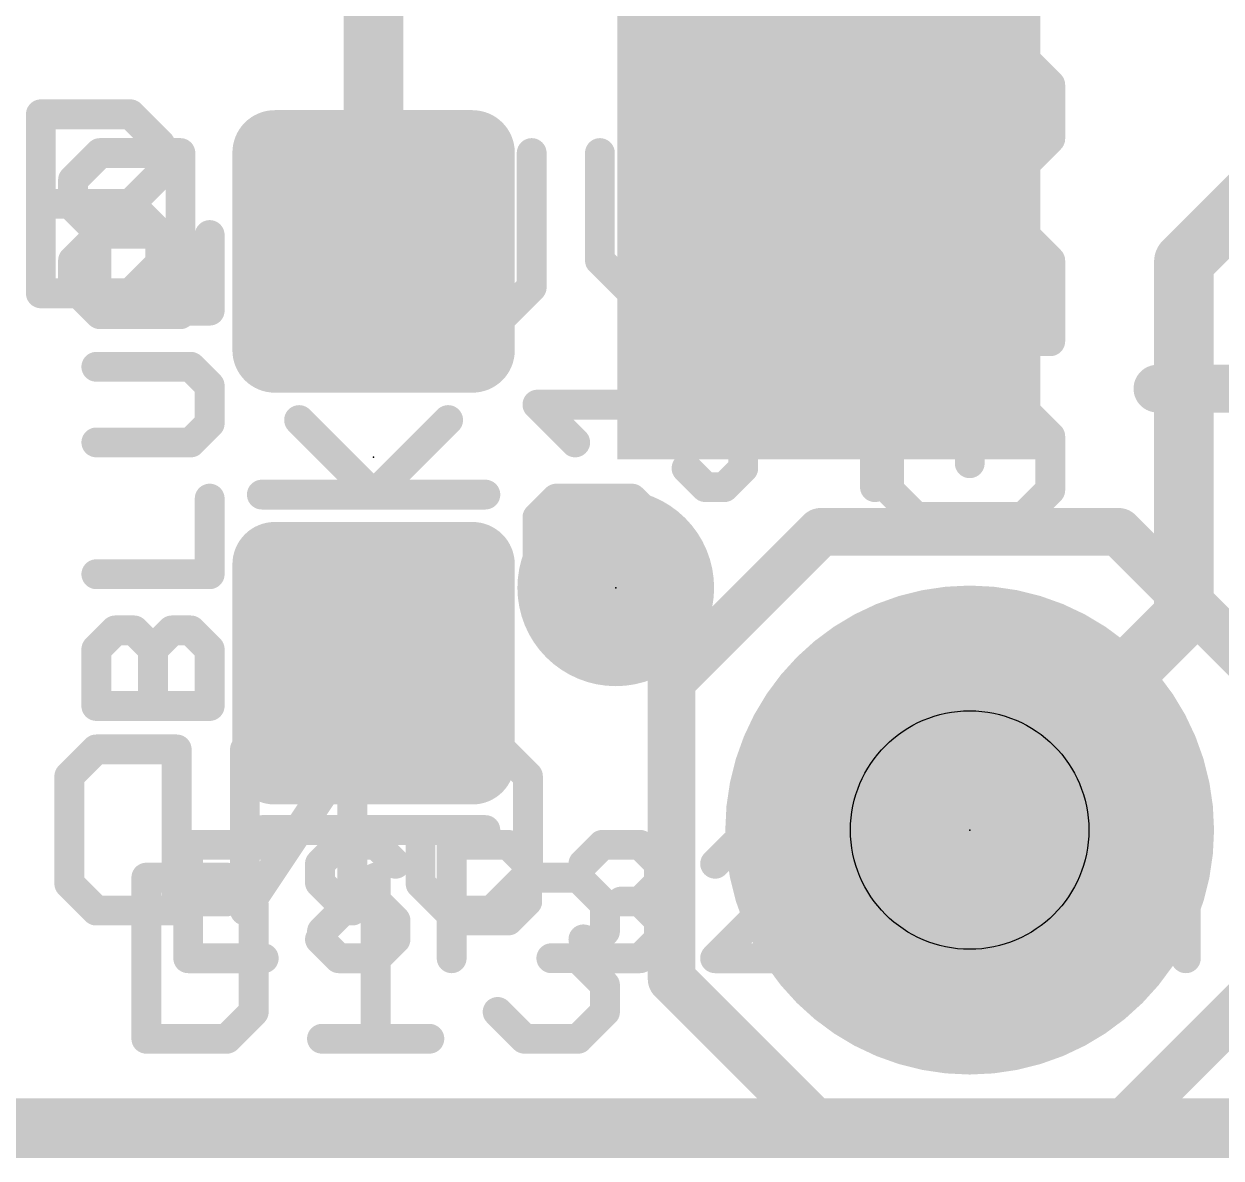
# Model space of a CAD drawing. Extents: x -44 to 63, y -21 to 59.
# Drawn here: x 4.86 to 9.96, y -0.13 to 4.7 of the extents above; entities that cross this region are included whole.
import ezdxf

# ---------------------------------------------------------------- set-up
doc = ezdxf.new("R2010")
doc.units = 0
for name, color, linetype in [('1', 12, 'CONTINUOUS'), ('16', 132, 'CONTINUOUS'), ('17', 110, 'CONTINUOUS'), ('20', 53, 'CONTINUOUS'), ('21', 41, 'CONTINUOUS'), ('22', 40, 'CONTINUOUS'), ('23', 53, 'CONTINUOUS'), ('24', 53, 'CONTINUOUS'), ('25', 253, 'CONTINUOUS'), ('27', 253, 'CONTINUOUS'), ('29', 253, 'CONTINUOUS'), ('30', 253, 'CONTINUOUS'), ('31', 253, 'CONTINUOUS'), ('44', 253, 'CONTINUOUS'), ('51', 53, 'CONTINUOUS')]:
    doc.layers.add(name, color=color, linetype=linetype)

# ---------------------------------------------------------------- blocks, each defined once
blk = doc.blocks.new('RECT160000X160000R30')
at = {"const_width": 0.15}
blk.add_lwpolyline([(0.425, -0.35), (0.425, 0.35, 0.4142), (0.35, 0.425), (-0.35, 0.425, 0.4142), (-0.425, 0.35), (-0.425, -0.35, 0.4142), (-0.35, -0.425), (0.35, -0.425, 0.4142)], format="xyb", close=True, dxfattribs=at)
blk.add_solid([(-0.3754, -0.3754), (0.3754, -0.3754), (-0.3754, 0.3754), (0.3754, 0.3754)])
blk = doc.blocks.new('RECT192512X192512R30')
at = {"const_width": 0.1805}
blk.add_lwpolyline([(0.5114, -0.4211), (0.5114, 0.4211, 0.4142), (0.4211, 0.5114), (-0.4211, 0.5114, 0.4142), (-0.5114, 0.4211), (-0.5114, -0.4211, 0.4142), (-0.4211, -0.5114), (0.4211, -0.5114, 0.4142)], format="xyb", close=True, dxfattribs=at)
blk.add_solid([(-0.4465, -0.4465), (0.4465, -0.4465), (-0.4465, 0.4465), (0.4465, 0.4465)])
blk = doc.blocks.new('PIE')
at = {"const_width": 0.5}
blk.add_lwpolyline([(0, -0.25, 1), (0, 0.25, 1), (0, -0.25)], format="xyb", dxfattribs=at)
blk = doc.blocks.new('RECT')
blk.add_solid([(-0.5, -0.5), (0.5, -0.5), (-0.5, 0.5), (0.5, 0.5)])
blk = doc.blocks.new('ROUNDP')
at = {"const_width": 0.5}
blk.add_lwpolyline([(0, -0.25, 1), (0, 0.25, 1), (0, -0.25)], format="xyb", dxfattribs=at)

msp = doc.modelspace()

# ---------------------------------------------------------------- linework, layer by layer
at = {"layer": '1', "const_width": 0.254}
for points in [[(6.35, 5.8969), (6.35, 3.7345)], [(0, 0), (25.4, 0)]]:
    msp.add_lwpolyline(points, dxfattribs=at)
at = {"layer": '1', "const_width": 0.127}
msp.add_lwpolyline([(6.2865, 3.7345, 1), (6.4135, 3.7345)], format="xyb", dxfattribs=at)
at = {"layer": '16', "const_width": 0.254}
for points in [[(19.5263, 13.4144), (9.8028, 3.6909)], [(9.8028, 3.6909), (9.8028, 2.1828)], [(9.8028, 2.1828), (8.89, 1.27)], [(25.4, 0), (0, 0)]]:
    msp.add_lwpolyline(points, dxfattribs=at)
at = {"layer": '16', "const_width": 0.127}
for points in [[(9.8663, 3.6909, 1), (9.7393, 3.6909)], [(9.7579, 3.7358, 1), (9.8477, 3.646)], [(9.8477, 2.1379, 1), (9.7579, 2.2277)], [(9.7393, 2.1828, 1), (9.8663, 2.1828)], [(8.8451, 1.3149, 1), (8.9349, 1.2251)]]:
    msp.add_lwpolyline(points, format="xyb", dxfattribs=at)
at = {"layer": '20', "const_width": 0.2032}
msp.add_lwpolyline([(0, 0), (25.4, 0)], dxfattribs=at)
at = {"layer": '21'}
for points, const_width in [([(9.69, 3.15), (15.69, 3.15)], 0.2032), ([(8.255, 2.54), (7.62, 1.905)], 0.2032), ([(8.255, 2.54), (9.525, 2.54)], 0.2032), ([(9.525, 2.54), (10.16, 1.905)], 0.2032), ([(7.62, 1.905), (7.62, 0.635)], 0.2032), ([(6.8262, 1.27), (5.8738, 1.27)], 0.127), ([(5.3816, 1.0674), (5.3816, 0.381)], 0.127), ([(5.7248, 1.0674), (5.3816, 1.0674)], 0.127), ([(5.8392, 0.953), (5.7248, 1.0674)], 0.127), ([(6.13, 0.8386), (6.3588, 1.0674)], 0.127), ([(6.3588, 1.0674), (6.3588, 0.381)], 0.127), ([(6.8785, 0.953), (6.9929, 1.0674)], 0.127), ([(6.9929, 1.0674), (7.2216, 1.0674)], 0.127), ([(7.2216, 1.0674), (7.336, 0.953)], 0.127), ([(5.8392, 0.4954), (5.8392, 0.953)], 0.127), ([(7.336, 0.953), (7.336, 0.8386)], 0.127), ([(7.336, 0.8386), (7.2216, 0.7242)], 0.127), ([(7.2216, 0.7242), (7.1073, 0.7242)], 0.127), ([(7.2216, 0.7242), (7.336, 0.6098)], 0.127), ([(7.62, 0.635), (8.255, 0)], 0.2032), ([(10.16, 0.635), (9.525, 0)], 0.2032), ([(7.336, 0.6098), (7.336, 0.4954)], 0.127), ([(5.7248, 0.381), (5.8392, 0.4954)], 0.127), ([(6.9929, 0.381), (6.8785, 0.4954)], 0.127), ([(7.336, 0.4954), (7.2216, 0.381)], 0.127), ([(5.3816, 0.381), (5.7248, 0.381)], 0.127), ([(6.13, 0.381), (6.5876, 0.381)], 0.127), ([(7.2216, 0.381), (6.9929, 0.381)], 0.127), ([(9.525, 0), (8.255, 0)], 0.2032)]:
    msp.add_lwpolyline(points, dxfattribs=dict(at, const_width=const_width))
for points, const_width in [([(9.69, 3.2008, 1), (9.69, 3.0992)], 0.1016), ([(8.255, 2.5908, 1), (8.255, 2.4892)], 0.1016), ([(8.2909, 2.5041, 1), (8.2191, 2.5759)], 0.1016), ([(9.5609, 2.5759, 1), (9.4891, 2.5041)], 0.1016), ([(9.525, 2.4892, 1), (9.525, 2.5908)], 0.1016), ([(7.6708, 1.905, 1), (7.5692, 1.905)], 0.1016), ([(7.5841, 1.9409, 1), (7.6559, 1.8691)], 0.1016), ([(5.8738, 1.3017, 1), (5.8738, 1.2383)], 0.0635), ([(6.8262, 1.2383, 1), (6.8262, 1.3017)], 0.0635), ([(5.3816, 1.0991, 1), (5.3816, 1.0356)], 0.0635), ([(5.4134, 1.0674, 1), (5.3499, 1.0674)], 0.0635), ([(5.7473, 1.0898, 1), (5.7024, 1.0449)], 0.0635), ([(5.7248, 1.0356, 1), (5.7248, 1.0991)], 0.0635), ([(6.3906, 1.0674, 1), (6.3271, 1.0674)], 0.0635), ([(6.3813, 1.0449, 1), (6.3364, 1.0898)], 0.0635), ([(6.9929, 1.0991, 1), (6.9929, 1.0356)], 0.0635), ([(7.0153, 1.0449, 1), (6.9704, 1.0898)], 0.0635), ([(7.2441, 1.0898, 1), (7.1992, 1.0449)], 0.0635), ([(7.2216, 1.0356, 1), (7.2216, 1.0991)], 0.0635), ([(5.871, 0.953, 1), (5.8075, 0.953)], 0.0635), ([(5.8168, 0.9305, 1), (5.8617, 0.9754)], 0.0635), ([(6.856, 0.9754, 1), (6.9009, 0.9305)], 0.0635), ([(7.3678, 0.953, 1), (7.3043, 0.953)], 0.0635), ([(7.3136, 0.9305, 1), (7.3585, 0.9754)], 0.0635), ([(6.1076, 0.861, 1), (6.1525, 0.8161)], 0.0635), ([(7.3043, 0.8386, 1), (7.3678, 0.8386)], 0.0635), ([(7.3585, 0.8161, 1), (7.3136, 0.861)], 0.0635), ([(7.1073, 0.7559, 1), (7.1073, 0.6924)], 0.0635), ([(7.2441, 0.7466, 1), (7.1992, 0.7017)], 0.0635), ([(7.1992, 0.7466, 1), (7.2441, 0.7017)], 0.0635), ([(7.2216, 0.6924, 1), (7.2216, 0.7559)], 0.0635), ([(7.6559, 0.6709, 1), (7.5841, 0.5991)], 0.1016), ([(7.3678, 0.6098, 1), (7.3043, 0.6098)], 0.0635), ([(7.3136, 0.5873, 1), (7.3585, 0.6322)], 0.0635), ([(7.5692, 0.635, 1), (7.6708, 0.635)], 0.1016), ([(5.8075, 0.4954, 1), (5.871, 0.4954)], 0.0635), ([(5.8617, 0.4729, 1), (5.8168, 0.5178)], 0.0635), ([(6.9009, 0.5178, 1), (6.856, 0.4729)], 0.0635), ([(7.3043, 0.4954, 1), (7.3678, 0.4954)], 0.0635), ([(7.3585, 0.4729, 1), (7.3136, 0.5178)], 0.0635), ([(5.3816, 0.4128, 1), (5.3816, 0.3493)], 0.0635), ([(5.3499, 0.381, 1), (5.4134, 0.381)], 0.0635), ([(5.7024, 0.4035, 1), (5.7473, 0.3585)], 0.0635), ([(5.7248, 0.3493, 1), (5.7248, 0.4128)], 0.0635), ([(6.13, 0.4128, 1), (6.13, 0.3493)], 0.0635), ([(6.3271, 0.381, 1), (6.3906, 0.381)], 0.0635), ([(6.5876, 0.3493, 1), (6.5876, 0.4128)], 0.0635), ([(6.9929, 0.4128, 1), (6.9929, 0.3493)], 0.0635), ([(6.9704, 0.3585, 1), (7.0153, 0.4035)], 0.0635), ([(7.1992, 0.4035, 1), (7.2441, 0.3585)], 0.0635), ([(7.2216, 0.3493, 1), (7.2216, 0.4128)], 0.0635), ([(8.255, 0.0508, 1), (8.255, -0.0508)], 0.1016), ([(8.2191, -0.0359, 1), (8.2909, 0.0359)], 0.1016), ([(9.4891, 0.0359, 1), (9.5609, -0.0359)], 0.1016), ([(9.525, -0.0508, 1), (9.525, 0.0508)], 0.1016)]:
    msp.add_lwpolyline(points, format="xyb", dxfattribs=dict(at, const_width=const_width))
at = {"layer": '22', "const_width": 0.127}
for points in [[(8.6615, 4.5579), (8.5471, 4.4435)], [(8.7759, 4.5579), (8.6615, 4.5579)], [(8.8903, 4.4435), (8.7759, 4.5579)], [(9.1191, 4.5579), (9.2335, 4.4435)], [(8.5471, 4.4435), (8.5471, 4.2147)], [(8.8903, 4.2147), (8.8903, 4.4435)], [(9.2335, 4.4435), (9.2335, 4.2147)], [(8.5471, 4.2147), (8.6615, 4.1003)], [(9.0047, 4.1003), (8.8903, 4.2147)], [(9.2335, 4.2147), (9.1191, 4.1003)], [(5.1836, 4.1535), (5.0692, 4.0391)], [(5.5268, 4.1535), (5.1836, 4.1535)], [(5.5268, 3.4671), (5.5268, 4.1535)], [(5.8176, 4.0391), (5.932, 4.1535)], [(5.932, 4.1535), (6.1608, 4.1535)], [(6.1608, 4.1535), (6.2752, 4.0391)], [(6.566, 3.5815), (6.566, 4.1535)], [(7.0236, 4.1535), (7.0236, 3.5815)], [(7.3144, 3.6959), (7.3144, 4.1535)], [(7.772, 4.1535), (7.772, 3.6959)], [(9.1191, 4.1003), (9.0047, 4.1003)], [(5.0692, 4.0391), (5.0692, 3.9247)], [(6.2752, 4.0391), (6.2752, 3.9247)], [(5.0692, 3.9247), (5.1836, 3.8103)], [(6.2752, 3.9247), (6.1608, 3.8103)], [(5.1836, 3.8103), (5.0692, 3.6959)], [(5.5268, 3.8103), (5.1836, 3.8103)], [(5.932, 3.8103), (5.8176, 3.6959)], [(6.1608, 3.8103), (5.932, 3.8103)], [(8.8903, 3.8095), (8.7759, 3.6951)], [(9.1191, 3.8095), (8.8903, 3.8095)], [(9.2335, 3.6951), (9.1191, 3.8095)], [(5.0692, 3.6959), (5.0692, 3.5815)], [(5.8176, 3.6959), (5.8176, 3.5815)], [(7.5432, 3.4671), (7.3144, 3.6959)], [(7.772, 3.6959), (7.5432, 3.4671)], [(8.7759, 3.6951), (8.7759, 3.3519)], [(9.2335, 3.3519), (9.2335, 3.6951)], [(5.0692, 3.5815), (5.1836, 3.4671)], [(5.8176, 3.5815), (5.932, 3.4671)], [(6.1608, 3.4671), (6.2752, 3.5815)], [(6.6804, 3.4671), (6.566, 3.5815)], [(7.0236, 3.5815), (6.9092, 3.4671)], [(5.1836, 3.4671), (5.5268, 3.4671)], [(5.932, 3.4671), (6.1608, 3.4671)], [(6.9092, 3.4671), (6.6804, 3.4671)], [(8.5471, 3.3519), (9.2335, 3.3519)], [(8.5471, 2.9467), (8.6615, 3.0611)], [(8.6615, 3.0611), (8.8903, 3.0611)], [(8.8903, 3.0611), (8.8903, 2.8323)], [(9.1191, 3.0611), (9.2335, 2.9467)], [(8.5471, 2.7179), (8.5471, 2.9467)], [(9.2335, 2.9467), (9.2335, 2.7179)], [(8.6615, 2.6035), (8.5471, 2.7179)], [(9.2335, 2.7179), (9.1191, 2.6035)], [(9.1191, 2.6035), (8.6615, 2.6035)], [(5.0533, 1.4991), (5.1677, 1.6135)], [(5.1677, 1.6135), (5.5109, 1.6135)], [(5.5109, 1.6135), (5.5109, 0.9271)], [(6.2593, 1.6135), (5.8017, 0.9271)], [(5.8017, 0.9271), (5.8017, 1.6135)], [(6.2593, 0.9271), (6.2593, 1.6135)], [(6.5502, 1.4991), (6.6646, 1.6135)], [(6.6646, 1.6135), (6.8934, 1.6135)], [(6.8934, 1.6135), (7.0077, 1.4991)], [(5.0533, 1.0415), (5.0533, 1.4991)], [(7.0077, 1.4991), (7.0077, 1.0415)], [(6.5502, 1.0415), (6.5502, 1.2703)], [(6.5502, 1.2703), (6.779, 1.2703)], [(5.1677, 0.9271), (5.0533, 1.0415)], [(6.6646, 0.9271), (6.5502, 1.0415)], [(7.0077, 1.0415), (6.8934, 0.9271)], [(5.5109, 0.9271), (5.1677, 0.9271)], [(6.8934, 0.9271), (6.6646, 0.9271)]]:
    msp.add_lwpolyline(points, dxfattribs=at)
at = {"layer": '22', "const_width": 0.0635}
for points in [[(8.6615, 4.5897, 1), (8.6615, 4.5262)], [(8.6839, 4.5355, 1), (8.639, 4.5804)], [(8.7983, 4.5804, 1), (8.7534, 4.5355)], [(8.7759, 4.5262, 1), (8.7759, 4.5897)], [(9.1415, 4.5804, 1), (9.0966, 4.5355)], [(8.5789, 4.4435, 1), (8.5153, 4.4435)], [(8.5246, 4.466, 1), (8.5696, 4.4211)], [(8.922, 4.4435, 1), (8.8585, 4.4435)], [(8.8678, 4.4211, 1), (8.9127, 4.466)], [(9.2652, 4.4435, 1), (9.2017, 4.4435)], [(9.211, 4.4211, 1), (9.2559, 4.466)], [(8.5153, 4.2147, 1), (8.5789, 4.2147)], [(8.5696, 4.2372, 1), (8.5246, 4.1923)], [(8.8585, 4.2147, 1), (8.922, 4.2147)], [(8.9127, 4.2372, 1), (8.8678, 4.1923)], [(9.2017, 4.2147, 1), (9.2652, 4.2147)], [(9.2559, 4.1923, 1), (9.211, 4.2372)], [(5.1836, 4.1852, 1), (5.1836, 4.1217)], [(5.2061, 4.131, 1), (5.1611, 4.1759)], [(5.5585, 4.1535, 1), (5.495, 4.1535)], [(5.5268, 4.1217, 1), (5.5268, 4.1852)], [(5.932, 4.1852, 1), (5.932, 4.1217)], [(5.9545, 4.131, 1), (5.9096, 4.1759)], [(6.1833, 4.1759, 1), (6.1384, 4.131)], [(6.1608, 4.1217, 1), (6.1608, 4.1852)], [(6.5978, 4.1535, 1), (6.5343, 4.1535)], [(7.0554, 4.1535, 1), (6.9919, 4.1535)], [(7.3462, 4.1535, 1), (7.2827, 4.1535)], [(7.8038, 4.1535, 1), (7.7403, 4.1535)], [(8.639, 4.0779, 1), (8.6839, 4.1228)], [(9.0047, 4.1321, 1), (9.0047, 4.0686)], [(8.9822, 4.0779, 1), (9.0271, 4.1228)], [(9.0966, 4.1228, 1), (9.1415, 4.0779)], [(9.1191, 4.0686, 1), (9.1191, 4.1321)], [(5.101, 4.0391, 1), (5.0375, 4.0391)], [(5.0467, 4.0615, 1), (5.0917, 4.0166)], [(5.7952, 4.0615, 1), (5.8401, 4.0166)], [(6.307, 4.0391, 1), (6.2435, 4.0391)], [(6.2528, 4.0166, 1), (6.2977, 4.0615)], [(5.0917, 3.9471, 1), (5.0467, 3.9022)], [(6.2977, 3.9022, 1), (6.2528, 3.9471)], [(5.0375, 3.9247, 1), (5.101, 3.9247)], [(6.2435, 3.9247, 1), (6.307, 3.9247)], [(5.1836, 3.842, 1), (5.1836, 3.7785)], [(5.2061, 3.7878, 1), (5.1611, 3.8327)], [(5.1611, 3.7878, 1), (5.2061, 3.8327)], [(5.5268, 3.7785, 1), (5.5268, 3.842)], [(5.932, 3.842, 1), (5.932, 3.7785)], [(5.9545, 3.7878, 1), (5.9096, 3.8327)], [(6.1384, 3.8327, 1), (6.1833, 3.7878)], [(6.1608, 3.7785, 1), (6.1608, 3.842)], [(8.8903, 3.8413, 1), (8.8903, 3.7778)], [(8.9127, 3.7871, 1), (8.8678, 3.832)], [(9.1415, 3.832, 1), (9.0966, 3.7871)], [(9.1191, 3.7778, 1), (9.1191, 3.8413)], [(5.101, 3.6959, 1), (5.0375, 3.6959)], [(5.0467, 3.7183, 1), (5.0917, 3.6734)], [(5.8494, 3.6959, 1), (5.7859, 3.6959)], [(5.7952, 3.7183, 1), (5.8401, 3.6734)], [(7.3369, 3.7183, 1), (7.292, 3.6734)], [(7.2827, 3.6959, 1), (7.3462, 3.6959)], [(7.7403, 3.6959, 1), (7.8038, 3.6959)], [(7.7945, 3.6734, 1), (7.7496, 3.7183)], [(8.8076, 3.6951, 1), (8.7441, 3.6951)], [(8.7534, 3.7176, 1), (8.7983, 3.6727)], [(9.2652, 3.6951, 1), (9.2017, 3.6951)], [(9.211, 3.6727, 1), (9.2559, 3.7176)], [(5.0917, 3.6039, 1), (5.0467, 3.559)], [(5.8401, 3.6039, 1), (5.7952, 3.559)], [(6.2977, 3.559, 1), (6.2528, 3.6039)], [(6.5885, 3.6039, 1), (6.5436, 3.559)], [(7.0461, 3.559, 1), (7.0012, 3.6039)], [(5.0375, 3.5815, 1), (5.101, 3.5815)], [(5.7859, 3.5815, 1), (5.8494, 3.5815)], [(6.5343, 3.5815, 1), (6.5978, 3.5815)], [(6.9919, 3.5815, 1), (7.0554, 3.5815)], [(5.1836, 3.4989, 1), (5.1836, 3.4354)], [(5.1611, 3.4446, 1), (5.2061, 3.4896)], [(5.5268, 3.4354, 1), (5.5268, 3.4989)], [(5.932, 3.4989, 1), (5.932, 3.4354)], [(5.9096, 3.4446, 1), (5.9545, 3.4896)], [(6.1384, 3.4896, 1), (6.1833, 3.4446)], [(6.1608, 3.4354, 1), (6.1608, 3.4989)], [(6.6804, 3.4989, 1), (6.6804, 3.4354)], [(6.658, 3.4446, 1), (6.7029, 3.4896)], [(6.8868, 3.4896, 1), (6.9317, 3.4446)], [(6.9092, 3.4354, 1), (6.9092, 3.4989)], [(7.5208, 3.4896, 1), (7.5657, 3.4446)], [(7.5208, 3.4446, 1), (7.5657, 3.4896)], [(5.495, 3.4671, 1), (5.5585, 3.4671)], [(8.5471, 3.3837, 1), (8.5471, 3.3202)], [(8.7441, 3.3519, 1), (8.8076, 3.3519)], [(9.2017, 3.3519, 1), (9.2652, 3.3519)], [(9.2335, 3.3202, 1), (9.2335, 3.3837)], [(8.6615, 3.0928, 1), (8.6615, 3.0293)], [(8.6839, 3.0386, 1), (8.639, 3.0835)], [(8.922, 3.0611, 1), (8.8585, 3.0611)], [(8.8903, 3.0293, 1), (8.8903, 3.0928)], [(9.1415, 3.0835, 1), (9.0966, 3.0386)], [(8.5789, 2.9467, 1), (8.5153, 2.9467)], [(9.2652, 2.9467, 1), (9.2017, 2.9467)], [(8.5246, 2.9691, 1), (8.5696, 2.9242)], [(9.211, 2.9242, 1), (9.2559, 2.9691)], [(8.8585, 2.8323, 1), (8.922, 2.8323)], [(8.5696, 2.7403, 1), (8.5246, 2.6954)], [(9.2559, 2.6954, 1), (9.211, 2.7403)], [(8.5153, 2.7179, 1), (8.5789, 2.7179)], [(9.2017, 2.7179, 1), (9.2652, 2.7179)], [(8.6615, 2.6353, 1), (8.6615, 2.5717)], [(8.639, 2.581, 1), (8.6839, 2.626)], [(9.0966, 2.626, 1), (9.1415, 2.581)], [(9.1191, 2.5717, 1), (9.1191, 2.6353)], [(5.1677, 1.6452, 1), (5.1677, 1.5817)], [(5.1902, 1.591, 1), (5.1453, 1.6359)], [(5.5427, 1.6135, 1), (5.4792, 1.6135)], [(5.5109, 1.5817, 1), (5.5109, 1.6452)], [(5.8335, 1.6135, 1), (5.77, 1.6135)], [(6.2911, 1.6135, 1), (6.2276, 1.6135)], [(6.2857, 1.5959, 1), (6.2329, 1.6311)], [(6.6646, 1.6452, 1), (6.6646, 1.5817)], [(6.687, 1.591, 1), (6.6421, 1.6359)], [(6.9158, 1.6359, 1), (6.8709, 1.591)], [(6.8934, 1.5817, 1), (6.8934, 1.6452)], [(5.0851, 1.4991, 1), (5.0216, 1.4991)], [(5.0309, 1.5215, 1), (5.0758, 1.4766)], [(6.5277, 1.5215, 1), (6.5726, 1.4766)], [(7.0395, 1.4991, 1), (6.976, 1.4991)], [(6.9853, 1.4766, 1), (7.0302, 1.5215)], [(6.5819, 1.2703, 1), (6.5184, 1.2703)], [(6.5502, 1.302, 1), (6.5502, 1.2385)], [(6.779, 1.2385, 1), (6.779, 1.302)], [(5.0758, 1.0639, 1), (5.0309, 1.019)], [(5.0216, 1.0415, 1), (5.0851, 1.0415)], [(6.5726, 1.0639, 1), (6.5277, 1.019)], [(6.5184, 1.0415, 1), (6.5819, 1.0415)], [(6.976, 1.0415, 1), (7.0395, 1.0415)], [(7.0302, 1.019, 1), (6.9853, 1.0639)], [(5.1677, 0.9588, 1), (5.1677, 0.8954)], [(5.1453, 0.9046, 1), (5.1902, 0.9496)], [(5.5109, 0.8954, 1), (5.5109, 0.9588)], [(5.7753, 0.9447, 1), (5.8282, 0.9095)], [(6.6646, 0.9588, 1), (6.6646, 0.8954)], [(6.6421, 0.9046, 1), (6.687, 0.9496)], [(6.8709, 0.9496, 1), (6.9158, 0.9046)], [(6.8934, 0.8954, 1), (6.8934, 0.9588)], [(5.4792, 0.9271, 1), (5.5427, 0.9271)], [(5.77, 0.9271, 1), (5.8335, 0.9271)], [(6.2276, 0.9271, 1), (6.2911, 0.9271)]]:
    msp.add_lwpolyline(points, format="xyb", dxfattribs=at)
at = {"layer": '23'}
for p in [(6.35, 2.8575), (8.89, 1.27)]:
    msp.add_point(p, dxfattribs=at)
at = {"layer": '24'}
msp.add_point((7.3819, 2.3019), dxfattribs=at)
at = {"layer": '25', "const_width": 0.127}
for points in [[(7.5311, 2.921), (7.5311, 3.243)], [(7.8445, 3.2135), (8.0055, 3.2135)], [(7.925, 2.811), (7.925, 3.2135)], [(8.4863, 3.2135), (8.2448, 2.972)], [(8.4863, 2.7305), (8.4863, 3.2135)], [(7.2091, 2.921), (7.0481, 3.082)], [(7.0481, 3.082), (7.5311, 3.082)], [(8.2448, 2.972), (8.5668, 2.972)], [(7.6835, 2.811), (7.764, 2.7305)], [(7.8445, 2.7305), (7.925, 2.811)], [(7.764, 2.7305), (7.8445, 2.7305)], [(7.1286, 2.6817), (7.0481, 2.6012)], [(7.4506, 2.6817), (7.1286, 2.6817)], [(7.5311, 2.6012), (7.4506, 2.6817)], [(7.0481, 2.6012), (7.0481, 2.3597)], [(7.5311, 2.3597), (7.5311, 2.6012)], [(7.0481, 2.3597), (7.5311, 2.3597)]]:
    msp.add_lwpolyline(points, dxfattribs=at)
at = {"layer": '25', "const_width": 0.0635}
for points in [[(7.5629, 3.243, 1), (7.4994, 3.243)], [(7.8445, 3.2453, 1), (7.8445, 3.1818)], [(7.9568, 3.2135, 1), (7.8933, 3.2135)], [(8.0055, 3.1818, 1), (8.0055, 3.2453)], [(8.5181, 3.2135, 1), (8.4546, 3.2135)], [(8.5088, 3.1911, 1), (8.4639, 3.236)], [(7.0705, 3.1045, 1), (7.0256, 3.0595)], [(7.0481, 3.1138, 1), (7.0481, 3.0503)], [(7.5311, 3.0503, 1), (7.5311, 3.1138)], [(8.2448, 3.0038, 1), (8.2448, 2.9403)], [(8.2224, 2.9945, 1), (8.2673, 2.9496)], [(8.5668, 2.9403, 1), (8.5668, 3.0038)], [(7.1866, 2.8985, 1), (7.2315, 2.9434)], [(7.4994, 2.921, 1), (7.5629, 2.921)], [(7.706, 2.8335, 1), (7.661, 2.7885)], [(7.9475, 2.7885, 1), (7.9026, 2.8335)], [(7.8933, 2.811, 1), (7.9568, 2.811)], [(7.764, 2.7623, 1), (7.764, 2.6987)], [(7.7415, 2.708, 1), (7.7865, 2.753)], [(7.8221, 2.753, 1), (7.867, 2.708)], [(7.8445, 2.6987, 1), (7.8445, 2.7623)], [(8.4546, 2.7305, 1), (8.5181, 2.7305)], [(7.1286, 2.7134, 1), (7.1286, 2.6499)], [(7.151, 2.6592, 1), (7.1061, 2.7041)], [(7.4731, 2.7041, 1), (7.4281, 2.6592)], [(7.4506, 2.6499, 1), (7.4506, 2.7134)], [(7.0798, 2.6012, 1), (7.0163, 2.6012)], [(7.0256, 2.6236, 1), (7.0705, 2.5787)], [(7.5629, 2.6012, 1), (7.4994, 2.6012)], [(7.5086, 2.5787, 1), (7.5536, 2.6236)], [(7.0481, 2.3914, 1), (7.0481, 2.3279)], [(7.5311, 2.3279, 1), (7.5311, 2.3914)], [(7.0163, 2.3597, 1), (7.0798, 2.3597)], [(7.4994, 2.3597, 1), (7.5629, 2.3597)]]:
    msp.add_lwpolyline(points, format="xyb", dxfattribs=at)
at = {"layer": '27', "const_width": 0.127}
for points in [[(5.1685, 3.8043), (5.1685, 3.4823)], [(5.6515, 3.4823), (5.6515, 3.8043)], [(5.41, 3.4823), (5.41, 3.6433)], [(5.1685, 3.4823), (5.6515, 3.4823)], [(5.571, 3.243), (5.1685, 3.243)], [(5.6515, 3.1625), (5.571, 3.243)], [(5.6515, 3.0015), (5.6515, 3.1625)], [(5.571, 2.921), (5.6515, 3.0015)], [(5.1685, 2.921), (5.571, 2.921)], [(5.6515, 2.3597), (5.6515, 2.6817)], [(5.1685, 2.3597), (5.6515, 2.3597)], [(5.1685, 2.0399), (5.249, 2.1204)], [(5.249, 2.1204), (5.3295, 2.1204)], [(5.3295, 2.1204), (5.41, 2.0399)], [(5.41, 2.0399), (5.4905, 2.1204)], [(5.4905, 2.1204), (5.571, 2.1204)], [(5.571, 2.1204), (5.6515, 2.0399)], [(5.1685, 1.7984), (5.1685, 2.0399)], [(5.41, 1.7984), (5.41, 2.0399)], [(5.6515, 2.0399), (5.6515, 1.7984)], [(5.6515, 1.7984), (5.1685, 1.7984)], [(5.882, 1.2069), (5.56, 1.2069)], [(5.56, 1.2069), (5.56, 0.7239)], [(6.2018, 1.2069), (6.1213, 1.1264)], [(6.3628, 1.2069), (6.2018, 1.2069)], [(6.4433, 1.1264), (6.3628, 1.2069)], [(6.6826, 0.7239), (6.6826, 1.2069)], [(6.6826, 1.2069), (6.9241, 1.2069)], [(6.9241, 1.2069), (7.0046, 1.1264)], [(7.2439, 1.1264), (7.3244, 1.2069)], [(7.3244, 1.2069), (7.4854, 1.2069)], [(7.4854, 1.2069), (7.5659, 1.1264)], [(7.8857, 1.2069), (7.8052, 1.1264)], [(8.0467, 1.2069), (7.8857, 1.2069)], [(8.1272, 1.1264), (8.0467, 1.2069)], [(8.9279, 1.2069), (9.2499, 1.2069)], [(9.0889, 0.7239), (9.0889, 1.2069)], [(9.4892, 0.7239), (9.4892, 1.2069)], [(9.8112, 1.2069), (9.8112, 0.7239)], [(6.1213, 1.1264), (6.1213, 1.0459)], [(7.0046, 1.1264), (7.0046, 0.9654)], [(7.5659, 1.1264), (7.5659, 1.0459)], [(8.1272, 1.0459), (8.1272, 1.1264)], [(6.1213, 1.0459), (6.2018, 0.9654)], [(7.5659, 1.0459), (7.4854, 0.9654)], [(7.8052, 0.7239), (8.1272, 1.0459)], [(5.56, 0.9654), (5.721, 0.9654)], [(6.2018, 0.9654), (6.3628, 0.9654)], [(6.3628, 0.9654), (6.4433, 0.8849)], [(7.0046, 0.9654), (6.9241, 0.8849)], [(7.4854, 0.9654), (7.4049, 0.9654)], [(7.4854, 0.9654), (7.5659, 0.8849)], [(9.4892, 0.9654), (9.8112, 0.9654)], [(6.4433, 0.8849), (6.4433, 0.8044)], [(6.9241, 0.8849), (6.6826, 0.8849)], [(7.5659, 0.8849), (7.5659, 0.8044)], [(6.2018, 0.7239), (6.1213, 0.8044)], [(6.4433, 0.8044), (6.3628, 0.7239)], [(7.3244, 0.7239), (7.2439, 0.8044)], [(7.5659, 0.8044), (7.4854, 0.7239)], [(5.56, 0.7239), (5.882, 0.7239)], [(6.3628, 0.7239), (6.2018, 0.7239)], [(7.4854, 0.7239), (7.3244, 0.7239)], [(8.1272, 0.7239), (7.8052, 0.7239)], [(8.3665, 0.6434), (8.6886, 0.6434)]]:
    msp.add_lwpolyline(points, dxfattribs=at)
at = {"layer": '27', "const_width": 0.0635}
for points in [[(5.2002, 3.8043, 1), (5.1367, 3.8043)], [(5.6833, 3.8043, 1), (5.6198, 3.8043)], [(5.4417, 3.6433, 1), (5.3782, 3.6433)], [(5.1685, 3.5141, 1), (5.1685, 3.4506)], [(5.6515, 3.4506, 1), (5.6515, 3.5141)], [(5.1367, 3.4823, 1), (5.2002, 3.4823)], [(5.3782, 3.4823, 1), (5.4417, 3.4823)], [(5.6198, 3.4823, 1), (5.6833, 3.4823)], [(5.1685, 3.2748, 1), (5.1685, 3.2113)], [(5.5935, 3.2655, 1), (5.5485, 3.2205)], [(5.571, 3.2113, 1), (5.571, 3.2748)], [(5.6833, 3.1625, 1), (5.6198, 3.1625)], [(5.629, 3.14, 1), (5.674, 3.185)], [(5.674, 2.979, 1), (5.629, 3.0239)], [(5.6198, 3.0015, 1), (5.6833, 3.0015)], [(5.1685, 2.9527, 1), (5.1685, 2.8892)], [(5.5485, 2.9434, 1), (5.5935, 2.8985)], [(5.571, 2.8892, 1), (5.571, 2.9527)], [(5.6833, 2.6817, 1), (5.6198, 2.6817)], [(5.1685, 2.3914, 1), (5.1685, 2.3279)], [(5.6515, 2.3279, 1), (5.6515, 2.3914)], [(5.6198, 2.3597, 1), (5.6833, 2.3597)], [(5.249, 2.1521, 1), (5.249, 2.0886)], [(5.2714, 2.0979, 1), (5.2265, 2.1428)], [(5.3519, 2.1428, 1), (5.307, 2.0979)], [(5.3295, 2.0886, 1), (5.3295, 2.1521)], [(5.4905, 2.1521, 1), (5.4905, 2.0886)], [(5.5129, 2.0979, 1), (5.468, 2.1428)], [(5.5935, 2.1428, 1), (5.5485, 2.0979)], [(5.571, 2.0886, 1), (5.571, 2.1521)], [(5.2002, 2.0399, 1), (5.1367, 2.0399)], [(5.146, 2.0623, 1), (5.1909, 2.0174)], [(5.4417, 2.0399, 1), (5.3782, 2.0399)], [(5.3875, 2.0623, 1), (5.4324, 2.0174)], [(5.3875, 2.0174, 1), (5.4324, 2.0623)], [(5.6833, 2.0399, 1), (5.6198, 2.0399)], [(5.629, 2.0174, 1), (5.674, 2.0623)], [(5.1685, 1.8301, 1), (5.1685, 1.7666)], [(5.6515, 1.7666, 1), (5.6515, 1.8301)], [(5.1367, 1.7984, 1), (5.2002, 1.7984)], [(5.3782, 1.7984, 1), (5.4417, 1.7984)], [(5.6198, 1.7984, 1), (5.6833, 1.7984)], [(5.56, 1.2387, 1), (5.56, 1.1752)], [(5.5918, 1.2069, 1), (5.5283, 1.2069)], [(5.882, 1.1752, 1), (5.882, 1.2387)], [(6.2018, 1.2387, 1), (6.2018, 1.1752)], [(6.2243, 1.1845, 1), (6.1794, 1.2294)], [(6.3853, 1.2294, 1), (6.3404, 1.1845)], [(6.3628, 1.1752, 1), (6.3628, 1.2387)], [(6.6826, 1.2387, 1), (6.6826, 1.1752)], [(6.7144, 1.2069, 1), (6.6509, 1.2069)], [(6.9466, 1.2294, 1), (6.9017, 1.1845)], [(6.9241, 1.1752, 1), (6.9241, 1.2387)], [(7.3244, 1.2387, 1), (7.3244, 1.1752)], [(7.3469, 1.1845, 1), (7.302, 1.2294)], [(7.5079, 1.2294, 1), (7.463, 1.1845)], [(7.4854, 1.1752, 1), (7.4854, 1.2387)], [(7.8857, 1.2387, 1), (7.8857, 1.1752)], [(7.9082, 1.1845, 1), (7.8633, 1.2294)], [(8.0692, 1.2294, 1), (8.0243, 1.1845)], [(8.0467, 1.1752, 1), (8.0467, 1.2387)], [(8.9279, 1.2387, 1), (8.9279, 1.1752)], [(9.1206, 1.2069, 1), (9.0571, 1.2069)], [(9.2499, 1.1752, 1), (9.2499, 1.2387)], [(9.5209, 1.2069, 1), (9.4574, 1.2069)], [(9.8429, 1.2069, 1), (9.7794, 1.2069)], [(6.1531, 1.1264, 1), (6.0896, 1.1264)], [(6.0989, 1.1489, 1), (6.1438, 1.104)], [(6.4209, 1.104, 1), (6.4658, 1.1489)], [(7.0364, 1.1264, 1), (6.9729, 1.1264)], [(6.9822, 1.104, 1), (7.0271, 1.1489)], [(7.2215, 1.1489, 1), (7.2664, 1.104)], [(7.5977, 1.1264, 1), (7.5342, 1.1264)], [(7.5435, 1.104, 1), (7.5884, 1.1489)], [(7.7828, 1.1489, 1), (7.8277, 1.104)], [(8.159, 1.1264, 1), (8.0955, 1.1264)], [(8.1048, 1.104, 1), (8.1497, 1.1489)], [(6.0896, 1.0459, 1), (6.1531, 1.0459)], [(6.1438, 1.0684, 1), (6.0989, 1.0235)], [(7.5342, 1.0459, 1), (7.5977, 1.0459)], [(7.5884, 1.0235, 1), (7.5435, 1.0684)], [(8.0955, 1.0459, 1), (8.159, 1.0459)], [(8.1497, 1.0235, 1), (8.1048, 1.0684)], [(5.56, 0.9972, 1), (5.56, 0.9337)], [(5.721, 0.9337, 1), (5.721, 0.9972)], [(6.2018, 0.9972, 1), (6.2018, 0.9337)], [(6.3853, 0.9879, 1), (6.3404, 0.943)], [(6.3628, 0.9337, 1), (6.3628, 0.9972)], [(7.0271, 0.943, 1), (6.9822, 0.9879)], [(7.4049, 0.9972, 1), (7.4049, 0.9337)], [(7.5079, 0.9879, 1), (7.463, 0.943)], [(7.4854, 0.9337, 1), (7.4854, 0.9972)], [(9.4892, 0.9972, 1), (9.4892, 0.9337)], [(9.8112, 0.9337, 1), (9.8112, 0.9972)], [(6.1794, 0.943, 1), (6.2243, 0.9879)], [(6.9729, 0.9654, 1), (7.0364, 0.9654)], [(7.463, 0.9879, 1), (7.5079, 0.943)], [(6.4751, 0.8849, 1), (6.4116, 0.8849)], [(6.4209, 0.8625, 1), (6.4658, 0.9074)], [(6.6826, 0.9167, 1), (6.6826, 0.8532)], [(6.9017, 0.9074, 1), (6.9466, 0.8625)], [(6.9241, 0.8532, 1), (6.9241, 0.9167)], [(7.5977, 0.8849, 1), (7.5342, 0.8849)], [(7.5435, 0.8625, 1), (7.5884, 0.9074)], [(6.1438, 0.8269, 1), (6.0989, 0.7819)], [(6.4658, 0.7819, 1), (6.4209, 0.8269)], [(7.2664, 0.8269, 1), (7.2215, 0.7819)], [(7.5884, 0.7819, 1), (7.5435, 0.8269)], [(6.4116, 0.8044, 1), (6.4751, 0.8044)], [(7.5342, 0.8044, 1), (7.5977, 0.8044)], [(5.56, 0.7556, 1), (5.56, 0.6922)], [(5.882, 0.6922, 1), (5.882, 0.7556)], [(6.2018, 0.7556, 1), (6.2018, 0.6922)], [(6.1794, 0.7014, 1), (6.2243, 0.7464)], [(6.3404, 0.7464, 1), (6.3853, 0.7014)], [(6.3628, 0.6922, 1), (6.3628, 0.7556)], [(7.3244, 0.7556, 1), (7.3244, 0.6922)], [(7.302, 0.7014, 1), (7.3469, 0.7464)], [(7.463, 0.7464, 1), (7.5079, 0.7014)], [(7.4854, 0.6922, 1), (7.4854, 0.7556)], [(7.7828, 0.7464, 1), (7.8277, 0.7014)], [(7.8052, 0.7556, 1), (7.8052, 0.6922)], [(8.1272, 0.6922, 1), (8.1272, 0.7556)], [(5.5283, 0.7239, 1), (5.5918, 0.7239)], [(6.6509, 0.7239, 1), (6.7144, 0.7239)], [(9.0571, 0.7239, 1), (9.1206, 0.7239)], [(9.4574, 0.7239, 1), (9.5209, 0.7239)], [(9.7794, 0.7239, 1), (9.8429, 0.7239)], [(8.3665, 0.6752, 1), (8.3665, 0.6117)], [(8.6886, 0.6117, 1), (8.6886, 0.6752)]]:
    msp.add_lwpolyline(points, format="xyb", dxfattribs=at)
at = {"layer": '44'}
msp.add_circle((8.89, 1.27), 0.508, dxfattribs=at)
at = {"layer": '51'}
for points, const_width in [([(4.9322, 3.556), (4.9322, 4.3186)], 0.127), ([(4.9322, 4.3186), (5.3136, 4.3186)], 0.127), ([(5.3136, 4.3186), (5.4407, 4.1915)], 0.127), ([(5.4407, 4.1915), (5.4407, 4.0644)], 0.127), ([(5.4407, 4.0644), (5.3136, 3.9373)], 0.127), ([(4.9322, 3.9373), (5.3136, 3.9373)], 0.127), ([(5.3136, 3.9373), (5.4407, 3.8102)], 0.127), ([(5.4407, 3.8102), (5.4407, 3.6831)], 0.127), ([(5.4407, 3.6831), (5.3136, 3.556)], 0.127), ([(5.3136, 3.556), (4.9322, 3.556)], 0.127), ([(6.35, 2.6987), (6.0325, 3.0163)], 0.127), ([(6.35, 2.6987), (6.6675, 3.0163)], 0.127), ([(6.35, 2.6987), (5.8738, 2.6987)], 0.127), ([(6.8262, 2.6987), (6.35, 2.6987)], 0.127), ([(25.4, 0), (0, 0)], 0.2032)]:
    msp.add_lwpolyline(points, dxfattribs=dict(at, const_width=const_width))
at = {"layer": '51', "const_width": 0.0635}
for points in [[(4.964, 4.3186, 1), (4.9005, 4.3186)], [(4.9322, 4.3504, 1), (4.9322, 4.2869)], [(5.336, 4.3411, 1), (5.2911, 4.2962)], [(5.3136, 4.2869, 1), (5.3136, 4.3504)], [(5.4724, 4.1915, 1), (5.4089, 4.1915)], [(5.4182, 4.1691, 1), (5.4631, 4.214)], [(5.4089, 4.0644, 1), (5.4724, 4.0644)], [(5.4631, 4.042, 1), (5.4182, 4.0869)], [(4.9322, 3.9691, 1), (4.9322, 3.9056)], [(5.336, 3.9598, 1), (5.2911, 3.9149)], [(5.2911, 3.9598, 1), (5.336, 3.9149)], [(5.3136, 3.9056, 1), (5.3136, 3.9691)], [(5.4724, 3.8102, 1), (5.4089, 3.8102)], [(5.4182, 3.7878, 1), (5.4631, 3.8327)], [(5.4631, 3.6607, 1), (5.4182, 3.7056)], [(5.4089, 3.6831, 1), (5.4724, 3.6831)], [(4.9322, 3.5878, 1), (4.9322, 3.5242)], [(4.9005, 3.556, 1), (4.964, 3.556)], [(5.2911, 3.5785, 1), (5.336, 3.5335)], [(5.3136, 3.5242, 1), (5.3136, 3.5878)], [(6.055, 3.0387, 1), (6.01, 2.9938)], [(6.69, 2.9938, 1), (6.645, 3.0387)], [(5.8738, 2.7305, 1), (5.8738, 2.667)], [(6.35, 2.7305, 1), (6.35, 2.667)], [(6.35, 2.667, 1), (6.35, 2.7305)], [(6.8262, 2.667, 1), (6.8262, 2.7305)], [(6.3275, 2.7212, 1), (6.3725, 2.6763)], [(6.3275, 2.6763, 1), (6.3725, 2.7212)]]:
    msp.add_lwpolyline(points, format="xyb", dxfattribs=at)

# ---------------------------------------------------------------- block references
at = {"layer": '1', "xscale": 3.4, "yscale": 1.6, "rotation": 270}
msp.add_blockref('RECT', (8.29, 4.65), dxfattribs=at)
at = {"layer": '1', "rotation": 180}
for p in [(6.35, 3.7345), (6.35, 1.9805)]:
    msp.add_blockref('RECT160000X160000R30', p, dxfattribs=at)
at = {"layer": '16', "xscale": 0.635, "yscale": 0.635}
msp.add_blockref('PIE', (7.3819, 2.3019), dxfattribs=at)
at = {"layer": '17', "xscale": 1.8796, "yscale": 1.8796, "rotation": 90}
msp.add_blockref('ROUNDP', (8.89, 1.27), dxfattribs=at)
msp.add_blockref('ROUNDP', (8.89, 1.27), dxfattribs=at)
at = {"layer": '29'}
for name, p, xscale, yscale, rotation in [('RECT', (8.29, 4.65), 3.6032, 1.8032, 270), ('ROUNDP', (8.89, 1.27), 2.0828, 2.0828, 90)]:
    msp.add_blockref(name, p, dxfattribs=dict(at, xscale=xscale, yscale=yscale, rotation=rotation))
at = {"layer": '29', "rotation": 180}
for p in [(6.35, 3.7345), (6.35, 1.9805)]:
    msp.add_blockref('RECT192512X192512R30', p, dxfattribs=at)
at = {"layer": '30', "xscale": 0.8382, "yscale": 0.8382}
msp.add_blockref('PIE', (7.3819, 2.3019), dxfattribs=at)
at = {"layer": '30', "xscale": 2.0828, "yscale": 2.0828, "rotation": 90}
msp.add_blockref('ROUNDP', (8.89, 1.27), dxfattribs=at)
at = {"layer": '31', "xscale": 3.4, "yscale": 1.6, "rotation": 270}
msp.add_blockref('RECT', (8.29, 4.65), dxfattribs=at)
at = {"layer": '31', "rotation": 180}
for p in [(6.35, 3.7345), (6.35, 1.9805)]:
    msp.add_blockref('RECT160000X160000R30', p, dxfattribs=at)
at = {"layer": '51', "xscale": 0.508, "yscale": 0.508}
msp.add_blockref('RECT', (8.89, 1.27), dxfattribs=at)

doc.saveas('drawing.dxf')
